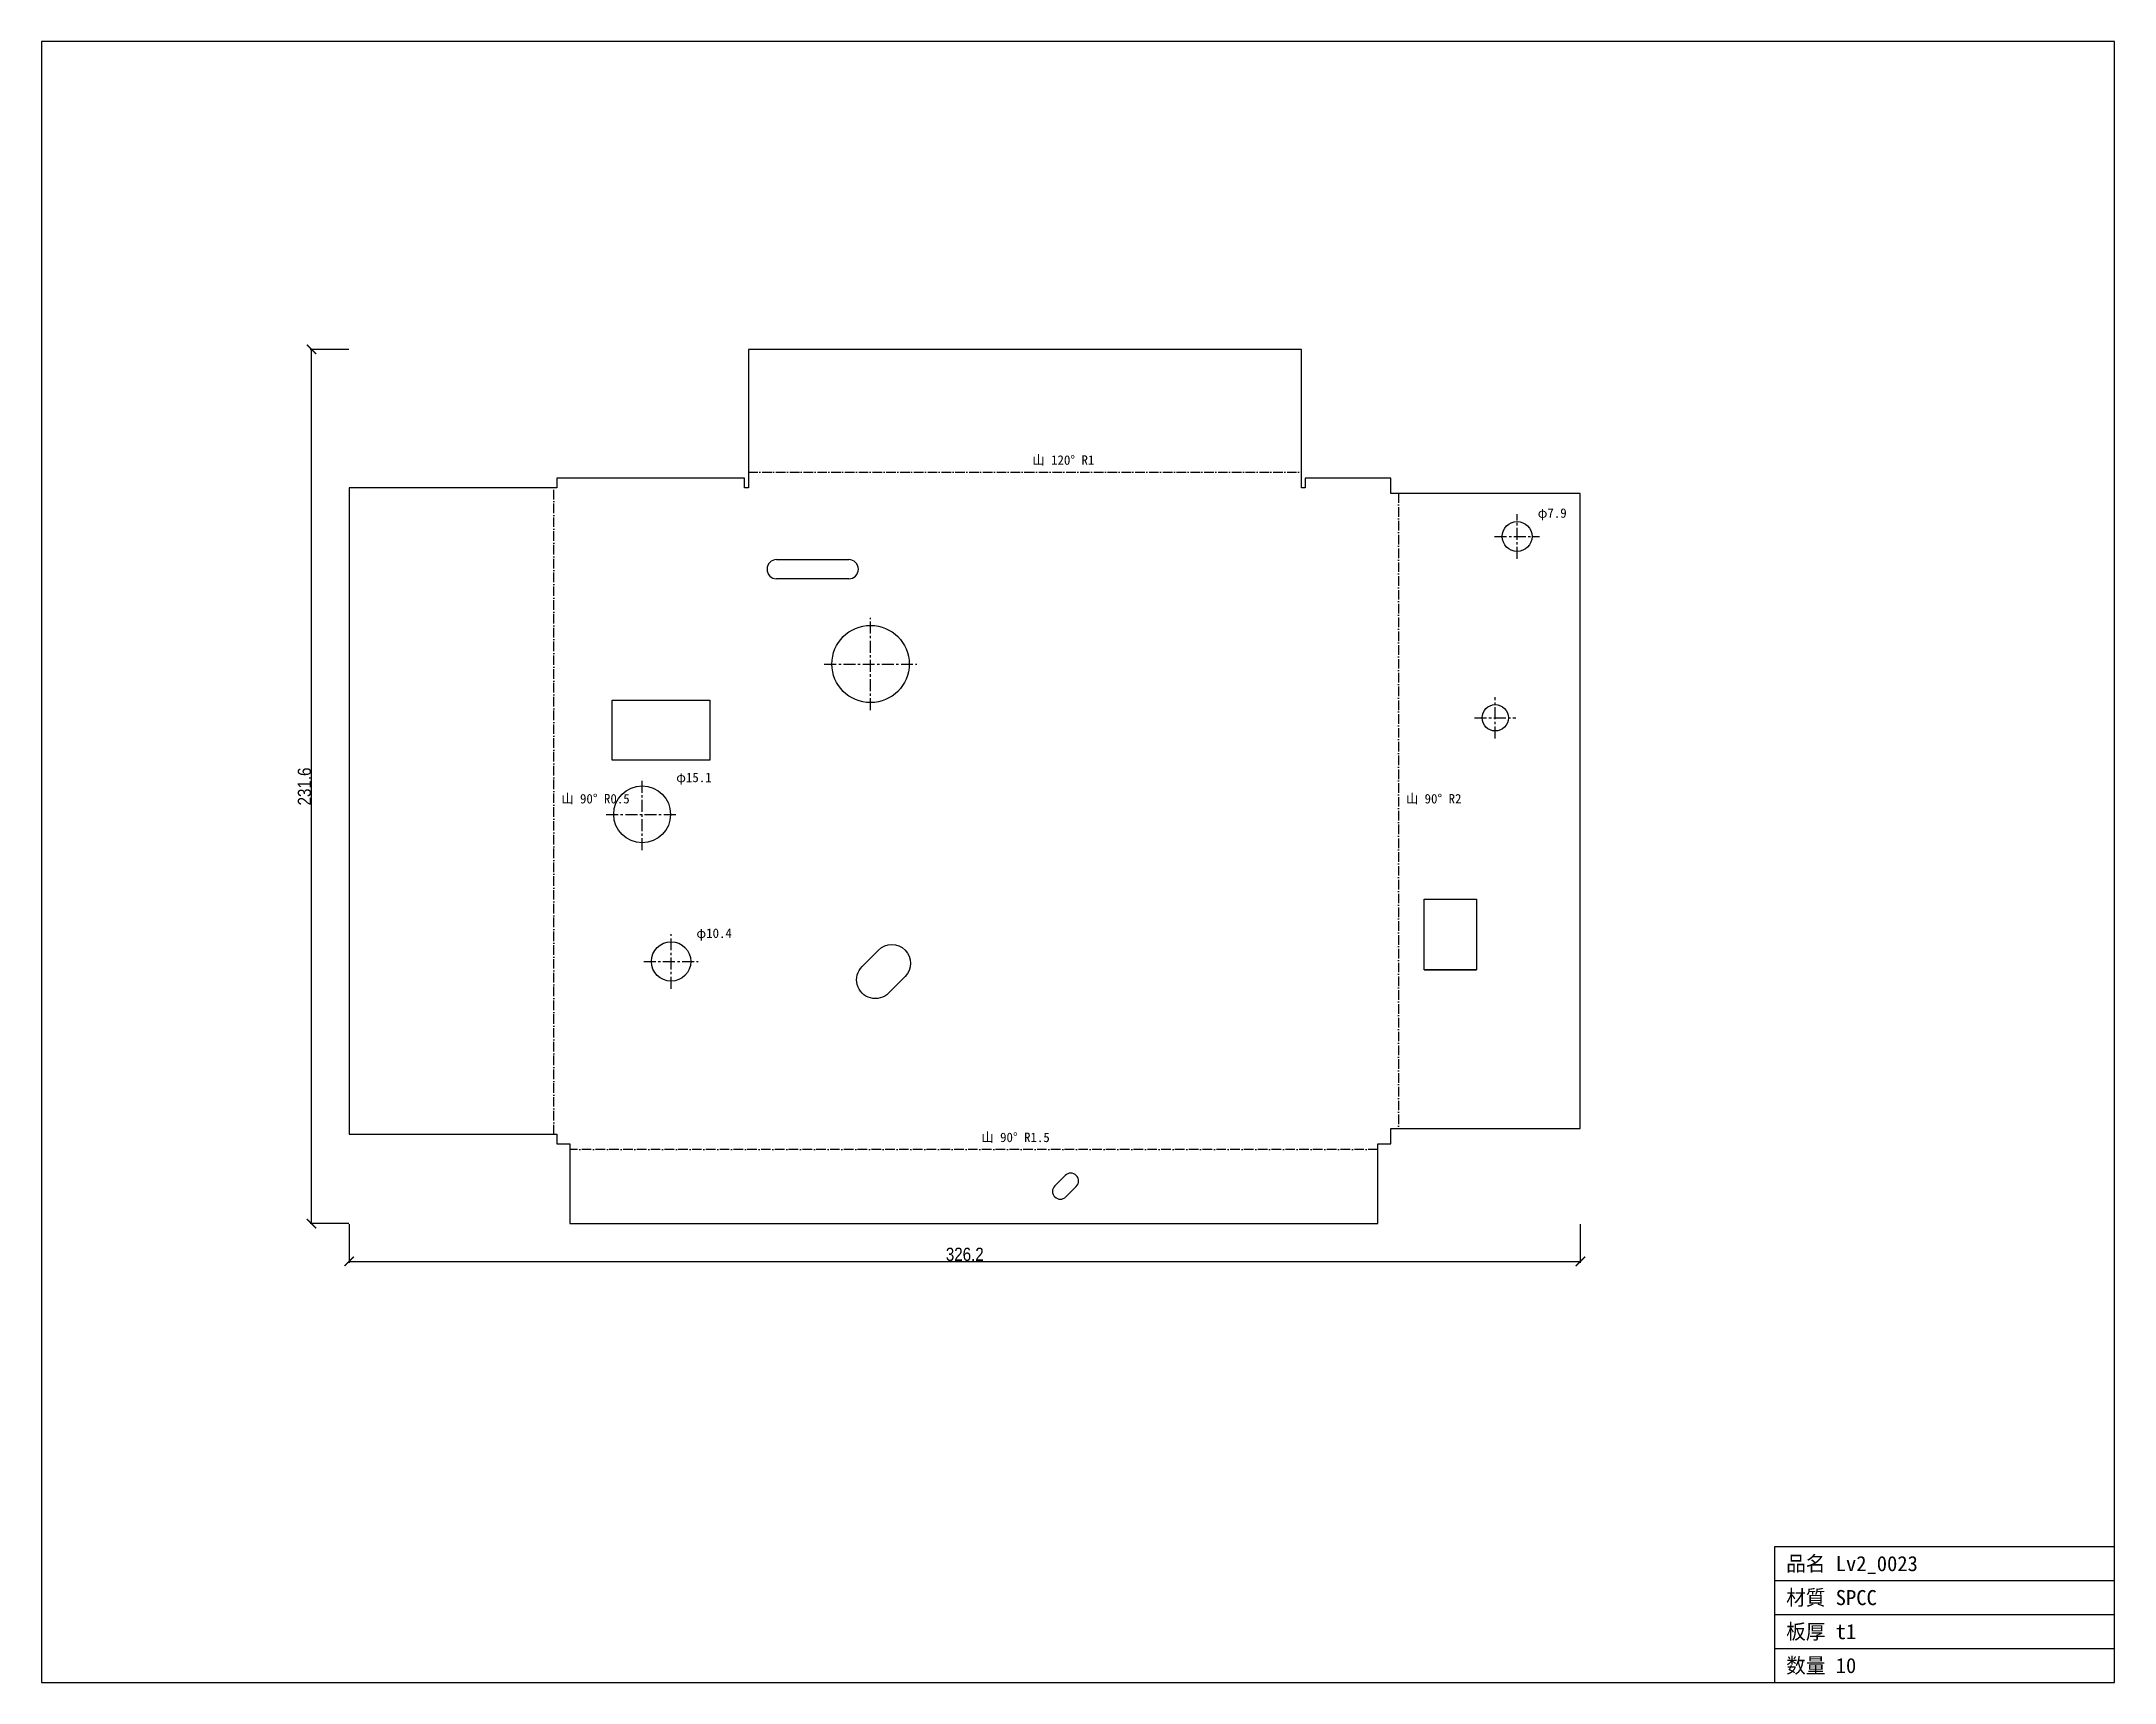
# Model space of a CAD drawing. Header units: millimetres. Extents: x -137 to 413, y -143 to 292.
import ezdxf

# ---------------------------------------------------------------- set-up
doc = ezdxf.new("R2010")
doc.units = ezdxf.units.MM
doc.linetypes.add('CENTER', pattern=[5.08, 3.175, -0.635, 0.635, -0.635])
doc.linetypes.add('DASHDOT', pattern=[3.556, 2.54, -0.508, 0, -0.508])
doc.styles.add('OpenSansCondensed-Light', font='OpenSansCondensed-Light.ttf')
doc.dimstyles.new('EZDXF', dxfattribs={"dimtxt": 0.25, "dimasz": 0.175, "dimexe": 0.375, "dimexo": 0.125, "dimgap": 0.1, "dimtad": 1, "dimlfac": 100, "dimzin": 12, "dimdsep": 46, "dimtxsty": 'OpenSansCondensed-Light', "dimblk": 'ARCHTICK', "dimcen": 2.5, "dimazin": 3, "dimtfac": 0.5, "dimtmove": 2, "dimatfit": 3})

# ---------------------------------------------------------------- blocks, each defined once
blk = doc.blocks.new('HOLE_D10_44')
blk.add_circle((0, 0), 5.22)
blk = doc.blocks.new('HOLE_D6_97')
blk.add_circle((0, 0), 3.48)
blk = doc.blocks.new('HOLE_D20_49')
blk.add_circle((0, 0), 10.24)
blk = doc.blocks.new('_ARCHTICK')
at = {"color": 0, "linetype": 'BYBLOCK', "const_width": 0.15}
blk.add_lwpolyline([(-0.5, -0.5), (0.5, 0.5)], dxfattribs=at)

msp = doc.modelspace()

# ---------------------------------------------------------------- linework, layer by layer
at = {"color": 7, "linetype": 'CONTINUOUS'}
for p, q in [((412.77, 291.95), (-136.54, 291.95)), ((-136.54, 291.95), (-136.54, -142.72)), ((412.77, -142.72), (412.77, 291.95)), ((58.25, 154.7), (77.38, 154.7)), ((77.38, 149.62), (58.25, 149.61)), ((14.72, 101.6), (14.72, 117.48)), ((14.72, 117.48), (40.53, 117.48)), ((40.53, 117.48), (40.53, 101.6)), ((40.53, 101.6), (14.72, 101.6)), ((229.84, 64.77), (240.28, 64.77)), ((229.84, 46.08), (229.84, 64.77)), ((240.28, 64.77), (243.69, 64.77)), ((243.69, 64.77), (243.69, 46.08)), ((233.58, 46.08), (229.84, 46.08)), ((229.84, 46.08), (243.69, 46.08)), ((238.21, 46.08), (233.58, 46.08)), ((243.69, 46.08), (238.21, 46.07)), ((131.97, -11.16), (134.72, -8.4)), ((137.67, -11.34), (134.91, -14.1)), ((134.91, -14.1), (137.67, -11.34)), ((322.77, -142.72), (322.77, -106.72)), ((322.77, -106.72), (412.77, -106.72)), ((322.77, -115.72), (412.77, -115.72)), ((322.77, -124.72), (412.77, -124.72)), ((322.77, -133.72), (412.77, -133.72)), ((-136.54, -142.72), (412.77, -142.72))]:
    msp.add_line(p, q, dxfattribs=at)
at = {"color": 4, "linetype": 'DASHDOT'}
for p, q in [((50.77, 177.83), (124.04, 177.83)), ((124.04, 177.83), (197.3, 177.83)), ((-0.79, 2.5), (-0.79, 173.75)), ((223.01, 172.25), (223.01, 4)), ((217.54, -1.57), (3.5, -1.57))]:
    msp.add_line(p, q, dxfattribs=at)
at = {"color": 1, "linetype": 'CENTER'}
for p, q in [((254.47, 154.89), (254.47, 166.79)), ((248.52, 160.84), (260.42, 160.84)), ((83.15, 114.81), (83.15, 139.3)), ((70.9, 127.06), (95.39, 127.06)), ((248.68, 107.33), (248.68, 118.3)), ((243.2, 112.81), (254.17, 112.81)), ((22.63, 77.71), (22.63, 96.76)), ((13.1, 87.23), (32.15, 87.23)), ((30.29, 41.06), (30.29, 55.5)), ((23.07, 48.28), (37.51, 48.28))]:
    msp.add_line(p, q, dxfattribs=at)
at = {"color": 7, "linetype": 'CONTINUOUS'}
msp.add_lwpolyline([(217.54, -21.17), (217.54, 0), (221.04, 0), (221.04, 4), (271.22, 4), (271.22, 172.25), (221.04, 172.25), (221.04, 176.25), (198.3, 176.25), (198.3, 173.75), (197.3, 173.75), (197.3, 210.4), (50.77, 210.4), (50.77, 173.75), (49.77, 173.75), (49.77, 176.25), (0, 176.25), (0, 173.75), (-54.99, 173.75), (-54.99, 2.5), (0, 2.5), (0, 0), (3.5, 0), (3.5, -21.17)], close=True, dxfattribs=at)
msp.add_lwpolyline([(80.91, 46.92), (85.28, 51.29, -1), (92.3, 44.27), (87.93, 39.9, -1)], format="xyb", close=True, dxfattribs=at)
for centre, radius in [((254.47, 160.84), 3.95), ((22.63, 87.23), 7.53)]:
    msp.add_circle(centre, radius, dxfattribs=at)
for centre, radius, start, end in [((58.25, 152.16), 2.54, 90, -90), ((77.38, 152.16), 2.54, -90, 90), ((136.2, -9.87), 2.08, -45, 135), ((133.44, -12.63), 2.08, 135, -45)]:
    msp.add_arc(centre, radius, start, end, dxfattribs=at)

# ---------------------------------------------------------------- block references
for name, p in [('HOLE_D20_49', (83.15, 127.06)), ('HOLE_D6_97', (248.68, 112.81)), ('HOLE_D10_44', (30.29, 48.28))]:
    msp.add_blockref(name, p, dxfattribs=at)

# ---------------------------------------------------------------- texts
at = {"color": 2}
for s, height, p in [('山 120° R1', 2.5, (126.04, 179.83)), ('φ7.9', 2.5, (259.92, 165.79)), ('φ15.1', 2.5, (31.65, 95.76)), ('山 90° R0.5', 2.5, (1.21, 90.13)), ('山 90° R2', 2.5, (225.01, 90.13)), ('φ10.4', 2.5, (37.01, 54.5)), ('山 90° R1.5', 2.5, (112.52, 0.43)), ('品名 Lv2_0023', 4, (325.77, -113.22)), ('材質 SPCC', 4, (325.77, -122.22)), ('板厚 t1', 4, (325.77, -131.22)), ('数量 10', 4, (325.77, -140.22))]:
    msp.add_text(s, height=height, dxfattribs=at).set_placement(p)

# ---------------------------------------------------------------- dimensions: what is measured, and where the dimension line sits
msp.add_linear_dim(base=(-64.99, -21.17), p1=(-54.99, -21.17), p2=(-54.99, 210.4), angle=90, dimstyle='EZDXF', override={"dimtxt": 3.5, "dimasz": 2.5, "dimdec": 1, "dimlfac": 1}, dxfattribs=at).render()
msp.add_linear_dim(base=(-54.99, -31.17), p1=(-54.99, -21.17), p2=(271.22, -21.17), dimstyle='EZDXF', override={"dimtxt": 3.5, "dimasz": 2.5, "dimdec": 1, "dimlfac": 1}, dxfattribs=at).render()

doc.saveas('drawing.dxf')
